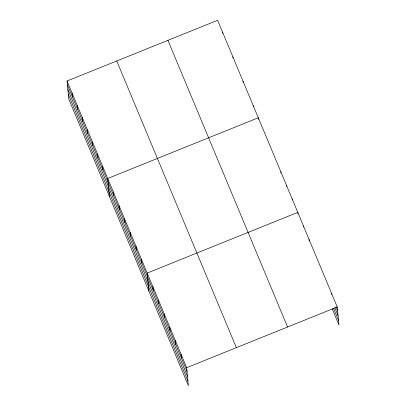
<?xml version="1.0" encoding="UTF-8"?>
<svg xmlns="http://www.w3.org/2000/svg" width="406" height="406" viewBox="0 0 406 406"><rect width="100%" height="100%" fill="white"/><g stroke="black" fill="none" stroke-linecap="round" stroke-linejoin="round"><path stroke-width="0.61" d="M67.051 81.002L186.674 367.684L188.379 385.7L68.751 99.018L67.051 81.002L217.621 20.3L337.249 306.982L338.949 324.998L332.133 308.667M297.771 212.379L147.2 273.081L148.9 291.097M186.674 367.684L337.249 306.982M335.965 306.87L337.609 310.813M334.762 307.611L338.051 315.492M333.575 308.489L338.508 320.314M167.932 40.331L287.56 327.013M116.74 60.971L236.363 347.653M67.411 84.834L187.039 371.515M67.853 89.513L187.481 376.195M68.309 94.339L187.937 381.021M331.606 293.467L331.712 294.563M309.047 239.408L309.205 241.047M303.409 225.893L303.515 226.984M297.821 212.927L297.928 214.018M292.132 198.864L292.234 199.955M286.494 185.349L286.595 186.44M280.85 171.834L280.957 172.926M258.449 119.415L258.292 117.77L107.722 178.478L109.427 196.489M253.212 105.59L253.314 106.682M243.042 81.22L243.148 82.316M232.877 56.85L232.978 57.946M222.706 32.485L222.808 33.576M181.035 354.169L181.396 358.001M175.397 340.654L175.757 344.486M169.759 327.14L170.119 330.971M164.115 313.625L164.481 317.456M158.477 300.11L158.837 303.942M152.839 286.595L153.199 290.427M141.557 259.566L141.922 263.398M135.919 246.051L136.284 249.883M130.28 232.536L130.641 236.363M124.642 219.022L125.002 222.848M119.004 205.507L119.364 209.334M113.36 191.992L113.726 195.819M102.637 166.293L103.002 170.119M97.557 154.107L97.917 157.939M92.472 141.922L92.832 145.754M87.386 129.737L87.747 133.569M82.301 117.557L82.667 121.384M77.216 105.372L77.582 109.199M72.136 93.187L72.496 97.019"/></g></svg>
